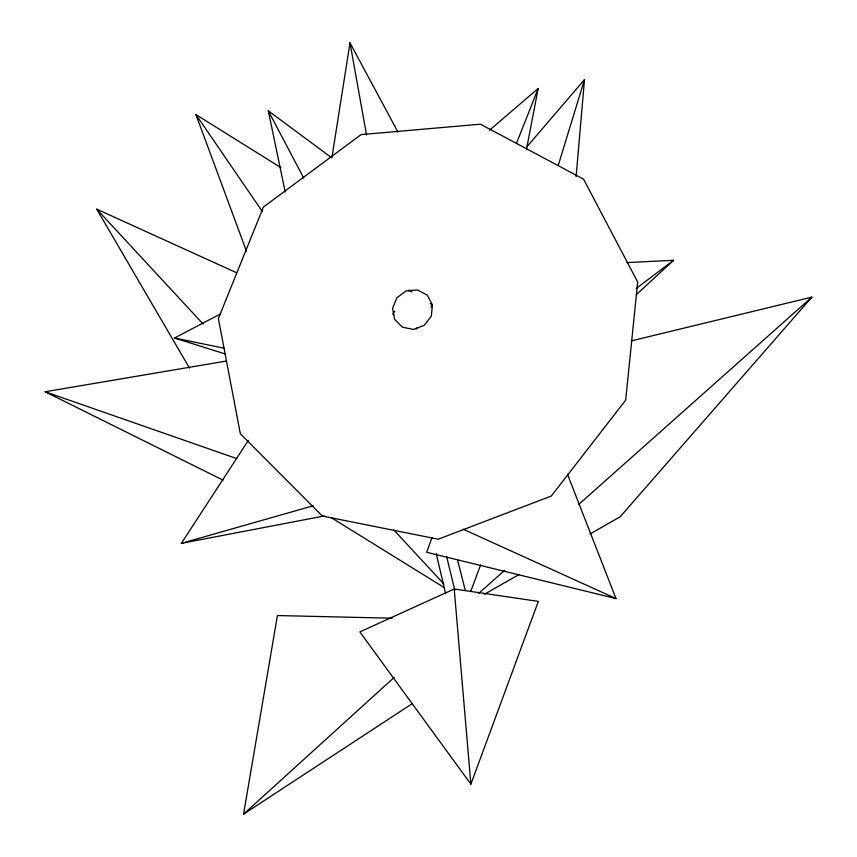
<?xml version="1.0" encoding="UTF-8"?>
<svg xmlns="http://www.w3.org/2000/svg" width="857" height="857" viewBox="0 0 857 857"><rect width="100%" height="100%" fill="white"/><g stroke="black" fill="none" stroke-linecap="round" stroke-linejoin="round"><path stroke-width="1.29" d="M576.108 176.563L584.495 79.605L527.044 146.601M331.905 157.645L349.999 42.85L397.959 132.074M412.485 703.479L243.559 814.15L277.432 615.551L392.26 618.208M526.552 148.947L538.175 88.496L489.497 130.243M558.282 165.294L584.495 79.605M431.96 537.703L426.679 552.283L616.001 598.582L567.495 474.275M454.221 588.995L359.865 631.909L470.879 784.166L538.346 601.389L455.528 589.188M470.814 591.212L480.584 564.967M516.514 143.248L538.175 88.496M324.225 515.978L181.363 543.338L248.359 440.38M394.884 310.995L392.795 314.101L393.749 314.701M408.478 290.727L408.907 290.084L411.917 291.98M416.898 328.113L416.331 328.97L415.699 328.574M430.964 307.16L432.442 304.953L427.289 295.172L417.488 289.945L406.132 290.93L396.834 297.829L392.549 308.434L394.638 319.393L402.436 327.213L413.47 329.42L424.226 325.317L431.296 316.19L432.442 304.953L430.278 303.592M631.32 340.872L811.868 297.122L620.2 516.76L589.991 534.007M636.215 294.765L673.591 260.271L626.949 262.596M243.559 814.15L394.252 677.33M478.709 593.387L504.719 570.259M578.754 504.419L811.868 297.122M636.226 288.477L673.591 260.271M484.291 594.34L519.138 574.447M225.584 354.08L174.528 338.022L220.667 313.833M181.363 543.338L313.351 505.748M223.024 480.134L45.132 391.756L226.591 360.99M174.528 338.022L224.116 348.221M45.132 391.756L236.746 458.591M189.504 368.103L96.745 209.162L236.65 272.783M463.251 529.262L616.001 598.582M331.006 517.499L444.387 587.698M246.484 251.208L195.921 114.581L281.053 167.726M285.21 192L268.284 110.789L331.477 157.624M96.745 209.162L203.077 323.989M393.931 530.087L443.915 584.056M195.921 114.581L262.413 211.625M268.284 110.789L303.721 178.031M457.456 559.632L465.34 590.58M446.69 556.804L454.863 590.366M436.234 553.558L445.586 593.74M349.999 42.85L366.539 134.988M454.328 590.323L470.879 784.166M637.683 282.028L625.674 400.155L551.308 496.021L438.216 539.214L322.286 516L240.346 433.749L218.385 318.59L263.399 207.073L361.076 134.603L480.423 124.19L583.542 179.156L637.683 282.028"/></g></svg>
